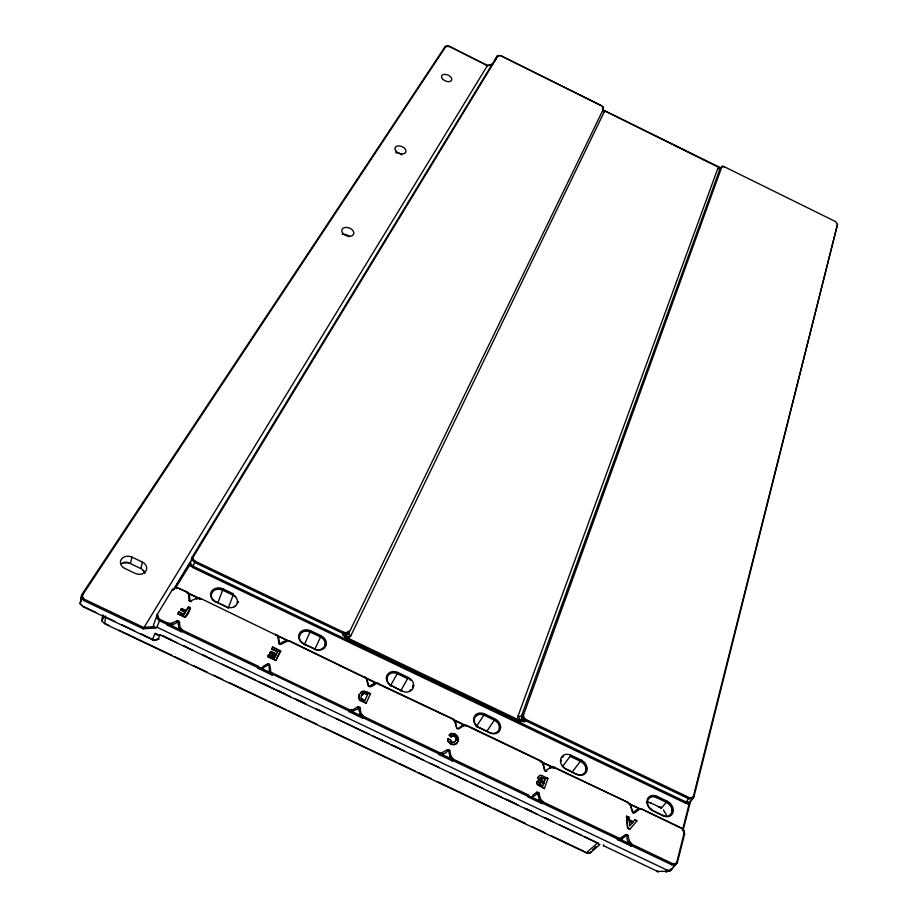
<?xml version="1.0" encoding="UTF-8"?>
<svg xmlns="http://www.w3.org/2000/svg" width="918" height="918" viewBox="0 0 918 918"><rect width="100%" height="100%" fill="white"/><g stroke="black" fill="none" stroke-linecap="round" stroke-linejoin="round"><path stroke-width="1.38" d="M168.005 623.242L167.225 625.066L172.458 624.492L172.068 623.23L168.005 623.242L159.973 619.42L157.93 617.298L157.288 614.544L153.34 625.502L155.762 627.981L156.989 627.212L159.973 619.42M177.002 620.671L178.058 620.511L179.469 621.842L179.859 626.948L182.12 629.966L181.282 631.768L167.225 625.066C169.91 625.307 178.149 624.229 177.002 620.671L172.068 623.23M647.557 801.23L647.351 802.768M586.097 770.076L586.177 768.366L587.153 768.618L586.625 768.24M456.797 728.33L455.076 722.145L452.654 719.115L376.598 683.302C365.571 690.99 370.252 684.472 365.903 678.195L289.858 641.384L287.873 640.936L280.942 644.241L278.98 643.954C277.098 632.995 278.969 637.907 279.795 644.046M561.185 759.966L560.887 761.458M544.672 769.227L542.825 762.743L540.541 760.724L466.941 725.438L463.154 726L458.575 729.03L456.808 728.307M499.128 55.378L497.074 56.159L192.332 556.836L192.114 559.911L194.593 562.424L343.229 633.523L346.832 633.913L349.356 631.951L348.714 631.068L346.694 632.651L343.814 632.33L195.19 561.219L193.205 559.211L193.377 556.733L497.877 55.952L501.044 55.826L601.37 105.581L602.851 106.809L602.965 109.976L348.874 633.179L346.338 635.199L342.758 634.763L343.814 632.33M157.93 617.298L157.689 614.521M499.518 728.697L499.667 727.022L500.62 727.263L500.115 726.895M474.411 718.507L474.021 719.964M349.448 709.694L348.599 711.473L353.659 710.819L353.304 709.591L349.448 709.694L272.99 673.261L272.531 674.179L348.829 710.957C364.974 710.107 353.923 702.637 362.518 718.105L363.425 716.35L361.026 713.275L359.741 707.101L357.791 706.837L353.304 709.591M358.123 708.099L357.791 706.837M456.154 737.579L455.615 740.7L456.154 737.579L454.421 735.72L452.448 735.662C450.371 738.588 447.238 733.643 451.828 733.459C457.164 733.012 460.538 739.598 456.59 743.419A5.141 4.418 36.7 0 1 450.807 744.119L448.076 741.56L447.938 738.898L450.141 739.506L451.828 742.214L454.249 742.352L451.587 742.593L450.141 739.506M599.89 844.526L589.861 853.166L586.441 852.914L104.468 623.678L102.024 621.119L103.091 615.014M157.093 639.158L159.101 639.123L154.878 640.225L152.319 639.651L82.609 606.477L80.141 603.883L81.748 594.726L445.081 46.692L449.154 46.256L487.768 65.717L490.487 64.971M80.141 603.883L81.748 594.726L82.792 594.623L445.873 46.462L449.166 46.336L487.768 65.717M82.792 594.623L82.471 597.205L84.192 599.741L83.836 600.567L143.208 628.83L155.762 627.981M412.538 687.134L412.756 685.494L413.697 685.723L413.192 685.356M102.024 621.119L102.736 615.324M105.536 615.989L104.813 623.425M387.235 676.853L386.753 678.264M540.576 761.102L542.825 762.743L543.628 764.568L540.576 761.102L466.814 725.886M363.425 716.35L439.515 752.599L441.489 753.024L447.536 749.616L449.453 749.868L450.956 756.122L453.423 759.232L529.147 795.309L528.229 797.042C529.296 797.157 534.345 797.467 532.819 795.126L536.846 792.177L538.728 792.418L540.461 798.775L542.997 801.907L618.365 837.813L620.27 838.203L625.732 834.542L627.579 834.772L629.53 841.209L632.135 844.376L672.469 863.586L675.223 863.781L676.876 861.853L684.059 833.326L683.635 830.503L681.408 827.852L684.025 830.606L684.553 834.152L677.369 862.679L669.578 871.285L657.483 871.377A3.041 0.711 -67.5 0 1 656.84 871.102M439.515 752.599L438.62 754.366C441.501 754.94 448.535 752.955 447.536 749.616M663.335 815.827L652.801 810.491A7.975 6.357 47.3 0 1 647.638 800.703A7.975 6.357 47.3 0 1 656.324 797.535L656.932 796.308L667.214 801.219A8.985 7.137 47.7 0 1 673.066 812.246A8.985 7.137 47.7 0 1 663.335 815.827L652.962 810.881A8.962 7.149 47.3 0 1 647.156 799.865A8.962 7.149 47.3 0 1 656.932 796.308M143.208 628.83L487.538 65.407L492.886 63.939M325.144 645.377L325.442 643.759L326.36 643.988L325.879 643.621M299.658 635.004L299.337 636.61L298.648 635.876L299.073 636.381M719.024 168.315L721.387 167.822L718.92 167.501L717.75 168.625L518.096 715.879L517.373 720.768L347.692 639.605L342.758 634.763M542.997 801.907L542.01 803.617L528.229 797.042C530.891 797.627 537.948 795.504 536.846 792.177M358.571 697.531C360.763 690.084 356.976 698.747 360.097 700.503L366.213 703.154L360.304 700.124L358.777 697.152M347.692 639.605L350.791 635.83L604.044 112.26L604.067 110.55L602.311 108.783M364.653 700.985L367.716 694.352L364.607 692.975L362.472 693.652L360.74 697.875L364.653 700.985L362.002 699.126M237.349 603.424L237.716 601.841L238.611 602.059L238.141 601.692M576.711 774.459L566.211 769.135L576.711 774.459A8.87 7.275 43.6 0 0 586.832 771.04A8.87 7.275 43.6 0 0 581.301 760.15L570.962 755.204A8.859 7.287 43 0 0 560.795 758.601A8.859 7.287 43 0 0 566.291 769.479M211.656 592.959L211.266 594.543L210.555 593.797L210.979 594.29M215.764 601.76L226.379 606.821L215.764 601.76A7.918 6.633 14.6 0 1 212.024 592.558A7.918 6.633 14.6 0 1 222.466 590.148L233 595.174A7.906 6.644 15.4 0 1 236.775 604.388A7.906 6.644 15.4 0 1 226.379 606.821M718.92 167.501L604.09 110.504L721.353 168.12L718.783 167.604M682.453 830.342L689.234 803.571L694.008 796.595L693.457 796.032L837.503 224.359L835.564 221.582L724.52 166.835L722.271 166.307L720.286 168.143L521.573 715.81L521.826 719.15L524.499 721.697L525.911 719.448L523.799 717.383L523.57 714.743L721.8 166.984L722.856 166.319L724.52 166.835M682.912 830.939L690.588 800.932L687.41 803.732L685.482 803.17L192.539 567.427L189.67 564.65L192.332 556.836M402.256 691.139L391.802 685.838L402.256 691.139A8.767 7.47 30.6 0 0 413.157 688.052A8.767 7.47 30.6 0 0 408.258 677.427L397.827 672.446A8.767 7.47 29.6 0 0 386.88 675.499A8.767 7.47 29.6 0 0 391.734 686.113M628.497 803.411L631.205 806.13L630.643 805.958L632.72 812.786L634.533 813.015L638.641 809.779L637.631 809.424L632.858 812.591L630.276 804.501L627.969 802.481L554.621 767.448L551.775 767.012L545.131 770.718M131.928 557.111A7.941 6.518 8.8 0 0 121.268 559.372A7.941 6.518 8.8 0 0 124.653 568.357L135.233 573.406A7.929 6.518 9.4 0 0 145.859 571.122A7.929 6.518 9.4 0 0 142.439 562.126L131.928 557.111L130.494 563.331M625.732 834.542L626.019 835.736L622.197 838.8L617.401 839.522C618.468 839.695 623.414 839.89 621.922 837.583M190.026 601.026L189.372 595.174L186.388 591.972L178.769 588.335L175.728 587.99L172.366 589.643L157.081 614.739L156.794 618.043L159.342 620.683L167.374 624.515L169.968 625.089L172.458 624.492M684.553 834.152L684.059 833.326M142.439 562.126L140.924 568.311M178.769 588.335L186.664 591.743L188.592 593.303L189.429 595.426L188.592 593.303L186.388 591.972M268.469 664.666L263.271 667.788L258.13 668.373L258.945 666.571L182.12 629.966M456.579 727.182L454.949 720.779L452.689 718.783L378.549 683.738M479.219 727.894A8.79 7.401 37.1 0 1 474.044 717.153A8.79 7.401 37.1 0 1 484.589 713.917L494.974 718.886A8.79 7.39 37.9 0 1 500.195 729.649A8.79 7.39 37.9 0 1 489.696 732.897L479.207 727.584L489.673 732.575A7.814 6.575 37.9 0 0 499.013 729.684A7.814 6.575 37.9 0 0 494.377 720.125L483.993 715.156A7.814 6.587 37.1 0 0 474.606 718.025A7.814 6.587 37.1 0 0 479.207 727.584M177.69 613.752L185.069 617.263L177.69 613.752L178.723 611.836L183.864 614.773L178.723 611.836M693.457 796.032L691.897 797.811L689.234 797.593L685.482 803.17M672.469 863.586L671.861 864.848L631.527 845.639C628.727 844.285 624.871 836.964 628.141 835.69M183.864 614.773L185.161 612.593L180.72 609.988L181.603 608.496L186.182 610.677L182.613 609.46M181.603 608.496L180.582 610.401M544.385 788.596L547.943 778.441L541.758 775.572L539.566 775.515L537.879 777.408L538.923 780.644L536.755 782.079L537.26 784.638L544.385 788.596L537.523 784.282L537.019 781.734L539.187 780.289L537.879 777.408M543.915 783.364L542.882 785.98L539.933 784.052L539.164 782.423L540.782 781.906L543.915 783.364L540.518 782.262L538.9 782.779L539.933 784.052M544.202 782.079L545.349 779.095L541.7 777.431L540.151 778.108L540.702 780.048L544.466 781.723M186.044 611.101C192.332 600.085 190.278 614.131 185.069 617.263M667.214 801.219L661.419 808.058L651.195 803.17A2.915 0.631 -66.7 0 1 650.575 803.032M190.037 601.198L196.234 598.444L201.031 598.456L200.835 599.087L197.978 598.077L188.856 593.728L189.429 595.449M218.163 602.093L223.074 588.908L233.608 593.935L228.1 608.393M452.654 719.115L466.551 725.966M279.267 643.587L278.521 643.082M263.271 667.788L262.904 666.514L267.608 663.863L269.605 664.139L270.661 670.209L269.467 670.714L272.118 675.04L258.13 668.373L263.282 667.765L260.873 668.396L258.325 667.845L181.5 631.24L179.217 629.22L177.782 621.865M280.942 644.241C278.716 642.933 289.216 638.882 289.858 641.384M581.301 760.15L571.799 772.543M192.539 567.427L195.19 561.219M570.962 755.204L562.459 766.541M346.338 635.199L346.832 633.913M349.356 631.951L348.874 633.179A2.892 1.652 25.2 0 0 350.791 635.83M186.515 592.248L200.835 599.087L198.495 598.031L196.062 598.593L201.008 598.605L288.906 641.257M190.749 601.336L191.495 601.542L189.498 601.244L189.062 600.383L188.615 594.91M288.642 641.016L275.572 634.774L277.706 635.853C279.669 640.994 277.833 634.292 275.756 634.292M178.276 622.381L179.469 621.842M602.69 108.347L603.149 107.245L601.301 105.731L501.044 55.826M484.589 713.917L476.19 726.884M443.589 753.712L438.62 754.366L452.482 760.965L453.423 759.232M271.602 648.98L277.672 651.872L271.602 648.98L272.577 647.064L280.701 650.942L275.756 660.501L267.712 656.668L268.699 654.741L274.654 657.575M267.712 656.668L268.699 654.741M159.858 634.877L160.283 634.889A2.983 1.216 63.8 0 0 159.376 635.164L160.18 634.74L157.999 639.203L156.875 639.307M270.167 652.939C284.878 657.999 266.243 655.59 270.971 651.413L276.502 654.052M272.577 647.064L280.529 651.344M269.995 653.341L270.971 651.413M494.917 61.127L497.074 56.159L498.646 55.436M275.756 660.501L280.701 650.942M314.553 648.934A7.826 6.667 22.6 0 0 324.593 646.352A7.826 6.667 22.6 0 0 320.531 637.023L310.054 632.009A7.826 6.667 21.7 0 0 299.968 634.579A7.826 6.667 21.7 0 0 303.996 643.897L314.553 648.934L303.847 644.138A8.801 7.493 21.7 0 1 299.314 633.661A8.801 7.493 21.7 0 1 310.651 630.769L321.139 635.784A8.801 7.493 22.6 0 1 325.706 646.272A8.801 7.493 22.6 0 1 314.415 649.187M287.563 640.557L285.223 641.154L286.003 641.418M304.248 644.769L310.651 630.769M366.007 703.532L370.482 693.779L364.446 691.139L362.599 691.162L359.248 694.478M408.258 677.427L400.73 690.841M152.319 639.651L155.199 633.397L158.55 635.13L160.283 634.889M272.118 675.04L269.467 670.714L268.905 664.873M353.648 710.853L348.599 711.473L362.518 718.105L359.799 713.779M397.827 672.446L390.425 685.918M314.61 649.715L321.139 635.784M368.244 686.056L366.684 679.928M269.456 670.737L270.385 672.928L272.371 674.535M364.205 677.094L290.042 641.108M365.02 677.61L366.672 678.631C368.393 683.176 366.271 676.325 364.435 676.635M275.698 655.578L274.482 657.976L268.526 655.142M276.318 654.454L277.844 651.47M360.694 692.264L364.251 691.518M364.607 692.975L361.474 695.167M366.443 691.851L370.482 693.779M361.267 695.557L362.472 693.652L366.018 693.538M367.716 694.352L365.812 693.928M369.128 686.446L374.154 683.394L374.785 683.807M185.207 616.85L190.496 607.9M84.192 599.741L82.471 597.205L82.31 594.474M184.013 614.36L185.298 612.168L180.72 609.988M186.182 610.677L188.419 606.901M448.191 750.775L449.958 750.763M173.123 590.251L190.485 561.701L190.818 566.245L193.136 566.234L686.056 801.976L689.177 802.309L689.234 803.571L687.41 803.732L686.056 801.976M173.846 589.425L189.808 563.17L190.141 564.467L175.361 588.22M449.143 735.272L451.828 733.459M448.076 741.56L447.938 738.898M451.599 733.838L454.972 734.09M452.448 735.662L450.945 736.867L454.421 735.72L451.186 736.5L449.372 734.905M450.807 744.119L451.048 743.752A5.141 4.418 36.7 0 0 456.831 743.052M457.956 741.17L457.807 737.567M533.106 796.354L530.971 797.076L528.538 796.572L452.815 760.494L450.44 758.44L448.741 751.245M721.605 167.305L722.271 166.307M487.251 730.625L494.377 720.125M359.064 707.847L359.007 708.512L360.235 707.996M457.68 728.72L462.259 725.69L463.154 726M537.466 793.336L539.991 801.093L542.01 803.617L539.222 799.234L542.389 803.17L617.757 839.075M449.74 756.604L452.482 760.965L449.74 756.604L450.956 756.122M539.566 775.515L541.758 775.572M540.702 780.048L540.151 778.108L542.653 780.862L539.887 778.464L541.7 777.431M541.436 777.775L543.272 778.097M545.349 779.095L542.997 778.453M547.943 778.441L545.281 777.661M454.02 742.719L455.844 740.321M622.197 838.8L617.401 839.522L631.114 846.063L628.279 841.668L629.53 841.209M523.57 714.743L521.573 715.81A2.88 1.641 21.2 0 1 518.096 715.879M521.826 719.15L522.698 718.06L522.411 714.766M124.699 562.665L126.65 562.734M632.112 823.102L629.714 826.028L629.335 821.771L632.112 823.102L629.335 821.771M632.915 822.08L634.751 819.866L636.92 820.899L629.817 829.321L627.648 828.3L626.478 816.4L628.922 817.089C626.26 821.931 639.467 823.974 629.163 819.808M554.621 767.448L552.257 766.943L550.157 767.655L554.679 767.827L628.107 802.401L627.614 802.871M538.005 793.829L539.268 793.336M676.876 861.853L677.369 862.679L670.565 870.367L667.122 870.138L156.989 627.212M545.797 770.81L546.761 771.12L544.913 770.879L544.374 769.984L543.066 764.155M669.578 871.285L672.619 867.969M628.864 820.141L628.922 817.089M634.751 819.866L636.92 820.899M627.648 828.3L626.776 816.056M629.817 829.321L627.946 827.956M589.861 853.166L591.284 851.606M670.312 814.932L671.242 813.956M593.028 849.552L595.816 846.66M628.256 841.691L631.114 846.063M648.624 798.545L649.565 797.581M583.94 773.667L584.927 772.715M667.122 870.138L665.573 871.595A3.098 1.251 89.7 0 0 666.812 871.79M562.39 757.339L563.4 756.398M597.847 842.827L586.281 852.822L589.104 852.661M593.051 849.919L596.172 847.165M497.154 732.208L498.21 731.279M475.765 715.937L476.832 715.03M409.967 690.554L411.08 689.659M633.512 812.671L639.192 808.758L641.992 809.171L679.997 827.313M388.727 674.351L389.863 673.468M157.357 639.616L152.411 639.697M322.367 648.716L323.549 647.844M301.288 632.559L302.481 631.699M190.141 564.467L190.749 563.904L193.136 566.234M172.366 589.643L175.246 587.669L177.782 587.968M234.354 606.672L235.616 605.823M213.435 590.572L214.697 589.746M689.074 803.101L690.118 802.47M641.992 809.171L681.42 828.357M445.081 46.692L446.699 45.992L449.086 46.554M550.134 767.678L551.775 767.012L554.277 767.861L540.22 761.148L542.538 762.307L543.64 764.545M464.439 725.013L462.259 725.69L464.439 725.013L466.849 725.541M639.651 808.678L637.631 809.424L639.192 808.758L630.276 804.501M462.259 725.69L463.957 725.082L453.262 719.735M376.208 682.889L373.947 683.52L376.208 682.889L378.652 683.428M373.947 683.52L375.714 682.946L366.672 678.631M443.612 753.678L441.374 754.389L438.907 753.862L362.817 717.612M285.211 641.177L287.059 640.615M196.062 598.616L197.978 598.077M348.806 636.289L345.237 636.84L517.947 719.574L524.499 721.697L517.373 720.768M157.265 635.222L158.55 635.13L155.199 633.397M154.04 626.661L143.449 627.384L84.456 599.293M144.447 571.88L143.265 570.571M157.575 634.522L160.868 635.222L598.846 843.722A3.041 0.585 -66.9 0 1 598.329 843.298M671.861 864.848L675.315 865.077M455.076 722.145L455.718 722.558L454.685 720.355M189.062 600.383L189.877 600.888M152.618 639.387L154.672 639.846M344.732 637.402L348.278 638.412M365.49 677.713L377.103 683.256M628.887 803.48L640.339 808.942M542.825 762.743L551.775 767.012M188.282 607.326L190.359 608.313M626.478 816.4L628.623 817.422M270.799 651.814L275.216 653.926M267.884 656.267L275.928 660.111M268.687 665.229L267.608 663.863M170.53 625.078L179.217 629.22L181.282 631.768L178.677 627.453L179.217 629.22M261.423 668.384L270.064 672.504M351.869 711.473L360.476 715.57M441.891 754.355L450.44 758.44M531.476 797.042L539.991 801.093M620.625 839.511L629.105 843.55M162.211 635.451L171.264 639.754M184.185 645.916L186.767 647.144M203.578 655.142L206.16 656.37M263.041 683.451L269.502 686.526M275.962 689.602L285.016 693.905M295.355 698.839L304.409 703.142M317.33 709.293L319.923 710.521M380.672 739.449L383.265 740.677M393.604 745.6L398.779 748.067M412.997 754.837L418.16 757.293M507.356 799.75L516.409 804.065M526.748 808.987L531.924 811.443M546.141 818.213L551.316 820.681M163.829 636.461L176.761 642.611M183.221 645.687L192.275 650.001M202.626 654.924L211.679 659.239M222.018 664.162L255.64 680.169M258.233 681.397L275.044 689.395M277.626 690.634L290.558 696.785M297.019 699.86L306.073 704.175M316.423 709.098L325.477 713.401M335.816 718.335L369.438 734.331M372.031 735.57L388.842 743.569M391.424 744.796L404.356 750.958M410.816 754.034L423.749 760.184M430.221 763.271L439.274 767.574M449.613 772.497L467.721 781.115M470.303 782.354L483.235 788.505M489.707 791.58L502.628 797.742M505.221 798.97L518.154 805.132M524.614 808.207L537.546 814.358M544.018 817.445L553.072 821.748M559.532 824.823L581.519 835.288M584.1 836.527L597.033 842.678M95.862 612.386L82.964 606.247L80.991 604.182M102.311 615.462L115.209 621.589M121.658 624.665L134.556 630.804M141.005 633.868L151.321 638.779M106.109 624.033L108.691 625.273M119.053 630.196L172.125 655.441M174.718 656.668L187.662 662.83M194.134 665.906L207.078 672.068M213.55 675.143L222.615 679.446M229.087 682.533L266.622 700.388M269.215 701.616L286.037 709.625M288.631 710.853L301.574 717.015M304.168 718.243L317.112 724.394M323.584 727.481L396.071 761.951M398.664 763.191L415.487 771.189M418.08 772.428L431.024 778.579M437.496 781.654L490.568 806.899M493.161 808.138L509.983 816.136M512.577 817.364L525.521 823.526M531.992 826.602L544.936 832.764M551.408 835.839L585.064 851.847M525.911 719.448L689.234 797.593M407.661 678.666L397.219 673.674A7.792 6.644 29.6 0 0 387.488 676.405A7.792 6.644 29.6 0 0 391.802 685.838M570.365 756.443L580.692 761.378A7.883 6.472 43.6 0 1 585.615 771.063A7.883 6.472 43.6 0 1 576.619 774.104M656.324 797.535L666.617 802.447A7.987 6.346 47.7 0 1 671.815 812.258A7.987 6.346 47.7 0 1 663.163 815.436M81.323 601.6L80.543 600.659M517.947 719.574L521.011 721.72M454.731 734.457L456.716 735.88M672.745 809.389L673.273 809.779L672.274 809.515L672.286 811.248M837.503 224.359L693.928 796.858L691.988 799.062L688.672 798.786L525.337 720.641L522.698 718.06M668.258 802.975L669.543 804.065M650.242 808.437L651.539 809.538M582.322 761.894L583.584 762.984M563.641 767.069L564.914 768.171M495.984 720.63L497.246 721.709M476.637 725.518L477.899 726.608M409.256 679.171L410.495 680.238M389.221 683.761L390.471 684.851M322.115 637.517L323.343 638.584M301.402 641.82L302.63 642.887M234.572 595.667L235.777 596.734M213.16 599.672L214.376 600.739M448.305 741.193L451.048 743.752M663.381 809.963L666.457 814.886M81.346 597.962L83.836 600.567M454.192 736.087L455.913 737.946M630.482 843.068L631.974 844.847M541.356 800.611L542.813 802.378M451.805 757.935L453.228 759.691M361.818 715.065L363.218 716.809M271.395 671.987L272.761 673.72M180.536 628.692L181.867 630.414M521.172 720.986L519.129 717.773M629.989 804.065L631.159 806.325M366.408 678.207L367.372 680.387M359.822 713.756L360.797 716.006M454.949 720.779L455.707 722.581M602.896 109.655L603.459 111.021M277.97 636.277L278.602 638.033M102.564 617.619L103.149 618.801L102.391 617.894M603.149 107.245L603.424 108.875M604.044 112.26A1.974 1.652 27 0 1 602.965 109.976M121.635 563.675A8.124 6.678 8.6 0 1 130.195 563.503L140.638 568.494A8.101 6.69 9.1 0 1 144.86 573.337M646.387 802.504A8.17 6.541 47.5 0 1 651.195 803.17M659.354 807.071A2.915 0.643 -66.8 0 1 658.722 806.922M661.419 808.058A2.915 0.643 -66.8 0 1 660.96 806.888M671.884 868.658A2.995 1.561 17.8 0 1 670.301 869.116M395.681 152.732A5.978 3.752 21.9 0 1 399.892 153.662M400.787 154.167A5.978 3.752 21.9 0 1 401.832 154.958M720.286 168.143A1.974 1.641 18 0 1 717.75 168.625M215.535 601.956A8.905 7.459 14.6 0 1 211.335 591.617A8.905 7.459 14.6 0 1 223.074 588.897M123.161 562.608A9.088 7.47 8.5 0 1 128.738 562.677M658.734 871.572A3.087 1.262 89.8 0 1 657.483 871.377L603.975 845.903A3.041 0.597 -66.9 0 1 603.642 844.594M342.242 234.469A6.403 4.292 20.5 0 1 349.655 236.683M442.694 79.177A5.462 3.213 22.9 0 0 451.541 80.428A5.462 3.213 22.9 0 0 445.712 74.438A5.462 3.213 22.9 0 0 442.694 79.177M396.151 151.298A5.829 3.649 21.9 0 0 405.687 152.434A5.829 3.649 21.9 0 0 399.571 145.916A5.829 3.649 21.9 0 0 396.151 151.298M343.045 233.562A6.254 4.165 20.6 0 0 353.396 234.56A6.254 4.165 20.6 0 0 346.97 227.4A6.254 4.165 20.6 0 0 343.045 233.562"/></g></svg>
